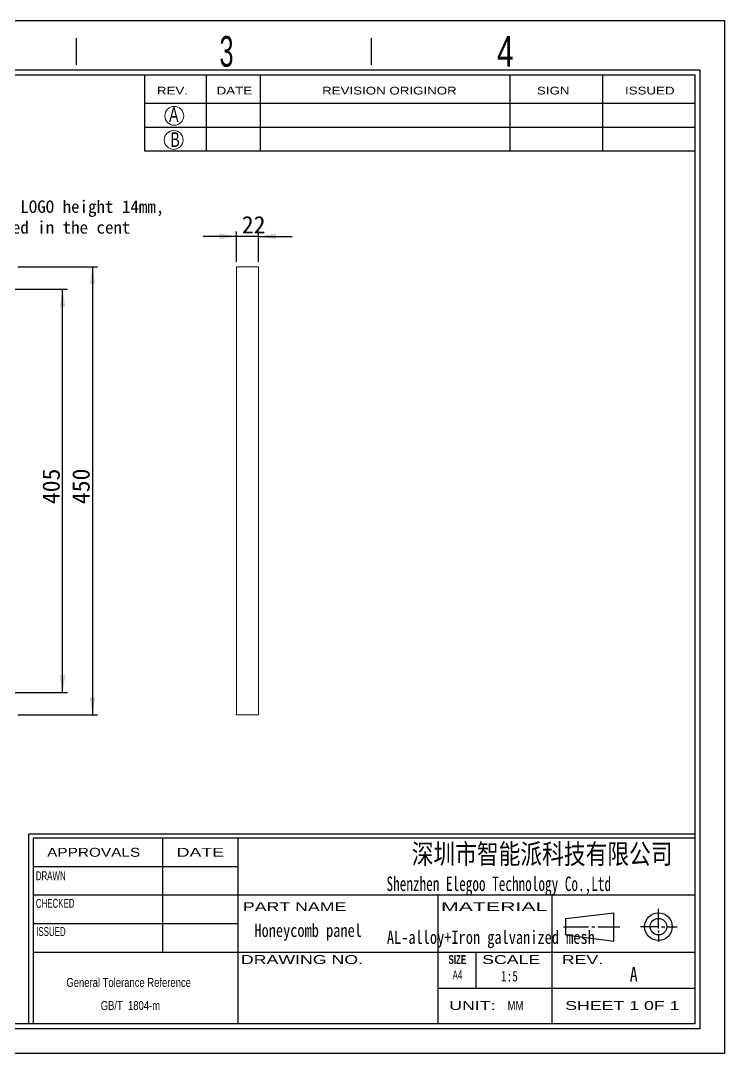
# Model space of a CAD drawing. Header units: millimetres. Extents: x 8 to 1476, y 6 to 1043.
# Drawn here: x 769 to 1476, y 6 to 1043 of the extents above; entities that cross this region are included whole.
import ezdxf

# ---------------------------------------------------------------- set-up
doc = ezdxf.new("R2010")
doc.units = ezdxf.units.MM
doc.header["$LTSCALE"] = 5
doc.layers.add('SLD-0', color=179, linetype='Continuous')
doc.styles.add('SLDTEXTSTYLE0', font='', dxfattribs={"width": 0.67})
doc.styles.add('SLDTEXTSTYLE10', font='arial.ttf', dxfattribs={"width": 1.422})
doc.styles.add('SLDTEXTSTYLE11', font='arial.ttf', dxfattribs={"width": 0.7584})
doc.styles.add('SLDTEXTSTYLE12', font='arial.ttf', dxfattribs={"width": 1.2324})
doc.styles.add('SLDTEXTSTYLE13', font='arial.ttf', dxfattribs={"width": 1.7064})
doc.styles.add('SLDTEXTSTYLE14', font='simkai.ttf', dxfattribs={"width": 0.67})
doc.styles.add('SLDTEXTSTYLE15', font='')
doc.styles.add('SLDTEXTSTYLE3', font='', dxfattribs={"width": 0.8})
doc.styles.add('SLDTEXTSTYLE4', font='simfang.ttf', dxfattribs={"width": 0.8})
doc.styles.add('SLDTEXTSTYLE5', font='', dxfattribs={"width": 0.8, "bigfont": 'bigfont'})
doc.styles.add('SLDTEXTSTYLE6', font='arial.ttf', dxfattribs={"width": 0.63516})
doc.styles.add('SLDTEXTSTYLE7', font='Gothic.ttf', dxfattribs={"width": 0.7304})
doc.styles.add('SLDTEXTSTYLE8', font='Gothic.ttf', dxfattribs={"width": 0.61171})
doc.styles.add('SLDTEXTSTYLE9', font='arialbd.ttf', dxfattribs={"width": 0.63516})
doc.styles.get("Standard").update_dxf_attribs({"font": ''})
doc.styles.get('SLDTEXTSTYLE0').set_extended_font_data('宋体')
doc.styles.get('SLDTEXTSTYLE15').set_extended_font_data('宋体')
doc.styles.get('SLDTEXTSTYLE3').set_extended_font_data('宋体')
doc.styles.get('SLDTEXTSTYLE5').set_extended_font_data('宋体', bold=True)
doc.styles.get('Standard').set_extended_font_data('宋体')
doc.dimstyles.new('SLDDIMSTYLE0', dxfattribs={"dimtxt": 17.5, "dimasz": 17.5, "dimexe": 0, "dimexo": 0.0625, "dimgap": 4.375, "dimtad": 2, "dimrnd": 1e-09, "dimzin": 12, "dimdsep": 46, "dimtxsty": 'SLDTEXTSTYLE0', "dimsah": 1, "dimcen": 0.09, "dimadec": 0, "dimazin": 3, "dimtfac": 1, "dimtofl": 0, "dimtmove": 0, "dimatfit": 3, "dimfxl": 1, "dimfrac": 2, "dimtolj": 1, "dimtzin": 12, "dimarcsym": 0})
doc.dimstyles.new('SLDDIMSTYLE2', dxfattribs={"dimtxt": 17.5, "dimasz": 17.5, "dimexe": 0, "dimexo": 0.0625, "dimgap": 4.375, "dimtad": 2, "dimrnd": 1e-09, "dimzin": 12, "dimdsep": 46, "dimtxsty": 'SLDTEXTSTYLE0', "dimsah": 1, "dimcen": 0.09, "dimadec": 0, "dimazin": 3, "dimtfac": 1, "dimtmove": 0, "dimatfit": 0, "dimfxl": 1, "dimfrac": 2, "dimtolj": 1, "dimtzin": 12, "dimarcsym": 0})

# ---------------------------------------------------------------- blocks, each defined once
blk = doc.blocks.new('SW_NOTE_2')
at = {"layer": 'SLD-0', "color": 0, "char_height": 8.963, "attachment_point": 2, "style": 'SLDTEXTSTYLE11'}
for s, insert in [('General Tolerance Reference ', (65.1, 11.6)), (' GB/T  1804-m', (65.5, -11.6))]:
    blk.add_mtext(s, dxfattribs=dict(at, insert=insert))
blk = doc.blocks.new('_D_1')
at = {"layer": 'SLD-0', "color": 5}
for p, q in [((766, 796.3), (846, 796.3)), ((841, 796.3), (841, 346.3)), ((766, 346.3), (846, 346.3))]:
    blk.add_line(p, q, dxfattribs=at)
for points in [[(841, 796.3), (838.3, 778.8), (843.6, 778.8)], [(841, 346.3), (843.6, 363.8), (838.3, 363.8)]]:
    blk.add_solid(points, dxfattribs=at)
at = {"layer": 'SLD-0', "color": 5, "insert": (820.6, 557.9), "char_height": 17.5, "attachment_point": 1, "rotation": 90, "style": 'SLDTEXTSTYLE15'}
blk.add_mtext('450', dxfattribs=at)
blk = doc.blocks.new('_D_2')
at = {"layer": 'SLD-0', "color": 5}
for p, q in [((743.5, 773.8), (816, 773.8)), ((811, 368.8), (811, 773.8)), ((743.5, 368.8), (816, 368.8))]:
    blk.add_line(p, q, dxfattribs=at)
for points in [[(811, 773.8), (808.3, 756.3), (813.6, 756.3)], [(811, 368.8), (813.6, 386.3), (808.3, 386.3)]]:
    blk.add_solid(points, dxfattribs=at)
at = {"layer": 'SLD-0', "color": 5, "insert": (790.6, 557.9), "char_height": 17.5, "attachment_point": 1, "rotation": 90, "style": 'SLDTEXTSTYLE15'}
blk.add_mtext('405', dxfattribs=at)
blk = doc.blocks.new('SW_NOTE_3')
at = {"color": 5, "insert": (12, 37.9), "char_height": 12.5, "width": 589.305, "attachment_point": 1}
blk.add_mtext('Laser engraving LOGO height 14mm, \\Pscaled and placed in the cent', dxfattribs=at)
blk = doc.blocks.new('_D_4')
at = {"layer": 'SLD-0', "color": 5}
for p, q in [((985.7, 801.3), (985.7, 831.8)), ((1007.7, 801.3), (1007.7, 831.8)), ((985.7, 826.8), (952.1, 826.8)), ((1007.7, 826.8), (985.7, 826.8)), ((1007.7, 826.8), (1041.4, 826.8))]:
    blk.add_line(p, q, dxfattribs=at)
for points in [[(985.7, 826.8), (968.2, 829.5), (968.2, 824.1)], [(1007.7, 826.8), (1025.2, 824.1), (1025.2, 829.5)]]:
    blk.add_solid(points, dxfattribs=at)
at = {"layer": 'SLD-0', "color": 5, "insert": (990.9, 847.2), "char_height": 17.5, "attachment_point": 1, "style": 'SLDTEXTSTYLE15'}
blk.add_mtext('22', dxfattribs=at)

msp = doc.modelspace()

# ---------------------------------------------------------------- linework, layer by layer
at = {"color": 7, "linetype": 'Continuous', "lineweight": 15}
for p, q in [((985.726, 796.269), (985.726, 346.269)), ((1007.726, 796.269), (985.726, 796.269)), ((1007.726, 796.269), (1007.726, 346.269)), ((1007.726, 346.269), (985.726, 346.269))]:
    msp.add_line(p, q, dxfattribs=at)
at = {"layer": 'SLD-0'}
for p, q in [((7.953, 1043.369), (1475.533, 1043.369)), ((1475.533, 1043.369), (1475.533, 6.469)), ((63.374, 989.055), (1445.907, 989.055)), ((1260.087, 989.055), (1260.087, 912.568)), ((1352.997, 989.055), (1352.997, 912.568)), ((1445.907, 989.055), (1445.907, 36.095)), ((1445.907, 36.095), (63.374, 36.095)), ((1475.533, 6.469), (7.953, 6.469))]:
    msp.add_line(p, q, dxfattribs=at)
at = {"layer": 'SLD-0', "color": 6, "linetype": 'Continuous'}
for p, q in [((824.762, 998.93), (824.762, 1025.847)), ((1121.019, 998.93), (1121.019, 1025.847)), ((58.436, 993.993), (1450.845, 993.993)), ((1450.845, 993.993), (1450.845, 31.157)), ((1450.845, 31.157), (58.436, 31.157))]:
    msp.add_line(p, q, dxfattribs=at)
at = {"layer": 'SLD-0', "color": 179, "linetype": 'Continuous'}
for p, q in [((893.294, 989.055), (893.294, 912.568)), ((955.251, 989.055), (955.251, 912.568)), ((1009.432, 989.055), (1009.432, 912.568)), ((893.294, 960.372), (1445.907, 960.372)), ((893.294, 936.47), (1445.907, 936.47)), ((893.294, 912.568), (1445.907, 912.568)), ((1445.907, 226.647), (776.65, 226.647)), ((776.65, 226.647), (776.65, 36.095)), ((1445.907, 222.531), (781.43, 222.531)), ((781.43, 222.531), (781.43, 36.095)), ((911.404, 222.531), (911.404, 107.801)), ((986.988, 222.531), (986.988, 36.095)), ((986.988, 193.848), (781.43, 193.848)), ((1445.907, 165.166), (781.43, 165.166)), ((1187.765, 165.166), (1187.765, 36.095)), ((1302.495, 36.095), (1302.495, 165.166)), ((1316.276, 141.769), (1364.44, 147.691)), ((1364.44, 119.23), (1364.44, 147.691)), ((1409.347, 131.748), (1409.347, 151.582)), ((986.988, 136.483), (781.43, 136.483)), ((1316.276, 125.532), (1316.276, 141.769)), ((1313.928, 133.664), (1339.151, 133.664)), ((1316.276, 125.532), (1364.44, 119.23)), ((1342.303, 133.664), (1345.456, 133.664)), ((1348.609, 133.664), (1370.679, 133.664)), ((1409.347, 133.664), (1391.342, 133.664)), ((1409.347, 129.831), (1409.347, 127.915)), ((1409.347, 125.999), (1409.347, 118.334)), ((1412.499, 133.664), (1415.652, 133.664)), ((1418.805, 133.664), (1428.264, 133.664)), ((1445.907, 107.801), (781.43, 107.801)), ((1226.008, 107.801), (1226.008, 71.948)), ((1187.765, 71.948), (1445.907, 71.948))]:
    msp.add_line(p, q, dxfattribs=at)
at = {"layer": 'SLD-0', "lineweight": 0}
for centre in [(923.111, 947.818), (922.497, 923.575)]:
    msp.add_circle(centre, 9.472, dxfattribs=at)
at = {"layer": 'SLD-0', "color": 179, "linetype": 'Continuous'}
for radius in [13.857, 8.345]:
    msp.add_circle((1409.347, 133.664), radius, dxfattribs=at)

# ---------------------------------------------------------------- block references
at = {"layer": 'SLD-0', "color": 5}
msp.add_blockref('SW_NOTE_3', (620.397, 824.976), dxfattribs=at)
at = {"layer": 'SLD-0', "color": 179}
msp.add_blockref('SW_NOTE_2', (812.189, 70.554), dxfattribs=at)

# ---------------------------------------------------------------- texts
at = {"layer": 'SLD-0'}
for s, insert, char_height, attachment_point, style in [('3', (968.533, 1027.966), 30.86, 1, 'SLDTEXTSTYLE8'), ('4', (1247.203, 1027.935), 30.86, 1, 'SLDTEXTSTYLE7'), ('A', (917.889, 956.261), 14.517, 1, 'SLDTEXTSTYLE7'), ('B', (919.159, 931.186), 14.517, 1, 'SLDTEXTSTYLE7'), ('深圳市智能派科技有限公司', (1292.539, 216.687), 20, 2, 'SLDTEXTSTYLE5'), ('Honeycomb panel', (1057.561, 136.56), 13.22917, 2, 'SLDTEXTSTYLE5'), ('AL-alloy+Iron galvanized mesh', (1241.013, 129.615), 13.22917, 2, 'SLDTEXTSTYLE5'), ('A', (1380.57, 93.151), 14.552, 1, 'SLDTEXTSTYLE3')]:
    msp.add_mtext(s, dxfattribs=dict(at, insert=insert, char_height=char_height, attachment_point=attachment_point, style=style))
at = {"layer": 'SLD-0', "color": 179}
for s, insert, char_height, attachment_point, style in [('REV.', (905.644, 977), 7.7682, 1, 'SLDTEXTSTYLE12'), ('DATE', (965.632, 977), 7.7682, 1, 'SLDTEXTSTYLE12'), ('REVISION ORIGINOR', (1071.541, 977), 7.76817, 1, 'SLDTEXTSTYLE12'), ('SIGN', (1287.332, 977), 7.7682, 1, 'SLDTEXTSTYLE12'), ('ISSUED', (1375.741, 977), 7.7682, 1, 'SLDTEXTSTYLE12'), ('APPROVALS', (842.133, 212.814), 8.9633, 2, 'SLDTEXTSTYLE12'), ('DATE', (949.248, 212.814), 8.9633, 2, 'SLDTEXTSTYLE10'), ('DRAWN', (799.018, 189.264), 8.9633, 2, 'SLDTEXTSTYLE6'), ('Shenzhen Elegoo Technology Co.,Ltd', (1248.992, 183.998), 14.55208, 2, 'SLDTEXTSTYLE14'), ('CHECKED', (803.478, 161.574), 8.9633, 2, 'SLDTEXTSTYLE6'), ('PART NAME', (1043.97, 158.227), 8.9633, 2, 'SLDTEXTSTYLE10'), ('MATERIAL', (1244.401, 158.227), 8.9633, 2, 'SLDTEXTSTYLE13'), ('ISSUED', (799.185, 133.272), 8.9633, 2, 'SLDTEXTSTYLE6'), ('DRAWING NO.', (1051.34, 105.108), 8.96327, 2, 'SLDTEXTSTYLE10'), ('SIZE', (1207.394, 105.108), 8.9633, 2, 'SLDTEXTSTYLE9'), ('SCALE', (1261.445, 105.108), 8.9633, 2, 'SLDTEXTSTYLE10'), ('REV.', (1333.051, 105.108), 8.9633, 2, 'SLDTEXTSTYLE10'), ('A4', (1207.449, 89.766), 8.9633, 2, 'SLDTEXTSTYLE6'), ('1:5', (1259.65, 89.276), 10.5833, 2, 'SLDTEXTSTYLE4'), ('UNIT:', (1222.493, 58.953), 8.9633, 2, 'SLDTEXTSTYLE10'), ('MM', (1265.804, 58.953), 8.9633, 2, 'SLDTEXTSTYLE11'), ('SHEET 1 0F 1', (1373.1, 58.953), 8.96327, 2, 'SLDTEXTSTYLE10')]:
    msp.add_mtext(s, dxfattribs=dict(at, insert=insert, char_height=char_height, attachment_point=attachment_point, style=style))

# ---------------------------------------------------------------- dimensions: what is measured, and where the dimension line sits
at = {"layer": 'SLD-0', "color": 5}
dim = msp.add_linear_dim(base=(985.726, 826.821), p1=(1007.726, 796.269), p2=(985.726, 796.269), dimstyle='SLDDIMSTYLE2', dxfattribs=at)
dim.commit()
dim.dimension.update_dxf_attribs({"geometry": '_D_4', "text_midpoint": (997.662, 826.821), "dimtype": 160})
for base, p1, p2, picture, middle in [((840.956, 346.269), (760.956, 796.269), (760.956, 346.269), '_D_1', (840.956, 568.119)), ((810.956, 773.769), (738.456, 368.769), (738.456, 773.769), '_D_2', (810.956, 568.119))]:
    dim = msp.add_linear_dim(base=base, p1=p1, p2=p2, angle=90, dimstyle='SLDDIMSTYLE0', dxfattribs=at)
    dim.commit()
    dim.dimension.update_dxf_attribs({"geometry": picture, "text_midpoint": middle, "dimtype": 160})

doc.saveas('drawing.dxf')
